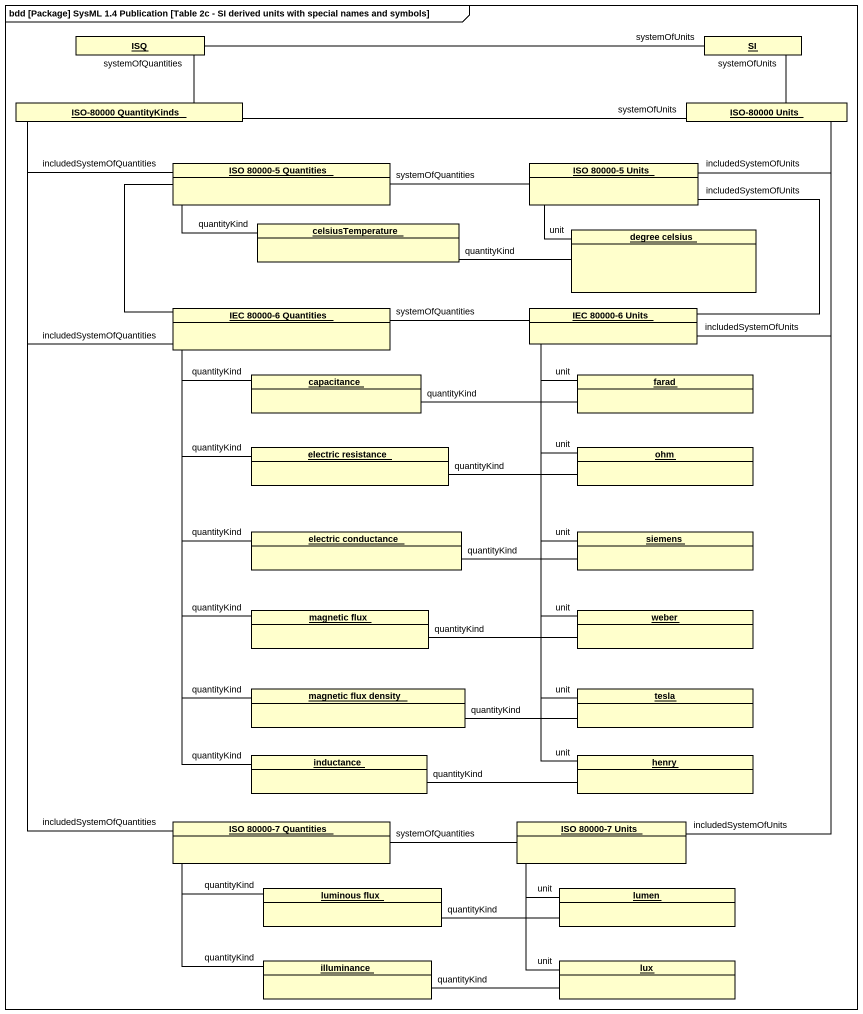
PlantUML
@startuml
mainframe bdd [Package] SysML 1.4 Publication [Table 2c - SI derived units with special names and symbols]
hide circle
hide empty members
object ISQ
object SI
object "ISO-80000 QuantityKinds" as ISO_80000_QuantityKinds
object "ISO-80000 Units" as ISO_80000_Units
object "ISO 80000-5 Quantities" as ISO_80000_5_Quantities
object "ISO 80000-5 Units" as ISO_80000_5_Units
object celsiusTemperature
object "degree celsius" as degree_celsius
object "IEC 80000-6 Quantities" as IEC_80000_6_Quantities
object "IEC 80000-6 Units" as IEC_80000_6_Units
object capacitance
object farad
object "electric resistance" as electric_resistance
object ohm
object "electric conductance" as electric_conductance
object siemens
object "magnetic flux" as magnetic_flux
object weber
object "magnetic flux density" as magnetic_flux_density
object tesla
object inductance
object henry
object "ISO 80000-7 Quantities" as ISO_80000_7_Quantities
object "ISO 80000-7 Units" as ISO_80000_7_Units
object "luminous flux" as luminous_flux
object lumen
object illuminance
object lux
ISQ -right- SI : systemOfUnits
ISO_80000_QuantityKinds -up- ISQ : systemOfQuantities
ISO_80000_QuantityKinds -right- ISO_80000_Units : systemOfUnits
ISO_80000_Units -up- SI : systemOfUnits
ISO_80000_5_Quantities -left- ISO_80000_QuantityKinds : includedSystemOfQuantities
ISO_80000_5_Quantities -right- ISO_80000_5_Units : systemOfQuantities
ISO_80000_5_Quantities -- IEC_80000_6_Quantities
ISO_80000_5_Units -right- ISO_80000_Units : includedSystemOfUnits
ISO_80000_5_Units -- IEC_80000_6_Units : includedSystemOfUnits
celsiusTemperature -up- ISO_80000_5_Quantities : quantityKind
degree_celsius -up- ISO_80000_5_Units : unit
degree_celsius -left- celsiusTemperature : quantityKind
IEC_80000_6_Quantities -up- ISO_80000_QuantityKinds : includedSystemOfQuantities
IEC_80000_6_Quantities -right- IEC_80000_6_Units : systemOfQuantities
IEC_80000_6_Units -up- ISO_80000_Units : includedSystemOfUnits
capacitance -up- IEC_80000_6_Quantities : quantityKind
farad -up- IEC_80000_6_Units : unit
farad -left- capacitance : quantityKind
electric_resistance -up- IEC_80000_6_Quantities : quantityKind
ohm -up- IEC_80000_6_Units : unit
ohm -left- electric_resistance : quantityKind
electric_conductance -up- IEC_80000_6_Quantities : quantityKind
siemens -up- IEC_80000_6_Units : unit
siemens -left- electric_conductance : quantityKind
magnetic_flux -up- IEC_80000_6_Quantities : quantityKind
weber -up- IEC_80000_6_Units : unit
weber -left- magnetic_flux : quantityKind
magnetic_flux_density -up- IEC_80000_6_Quantities : quantityKind
tesla -up- IEC_80000_6_Units : unit
tesla -left- magnetic_flux_density : quantityKind
inductance -up- IEC_80000_6_Quantities : quantityKind
henry -up- IEC_80000_6_Units : unit
henry -left- inductance : quantityKind
ISO_80000_7_Quantities -up- ISO_80000_QuantityKinds : includedSystemOfQuantities
ISO_80000_7_Quantities -right- ISO_80000_7_Units : systemOfQuantities
ISO_80000_7_Units -up- ISO_80000_Units : includedSystemOfUnits
luminous_flux -up- ISO_80000_7_Quantities : quantityKind
lumen -up- ISO_80000_7_Units : unit
lumen -left- luminous_flux : quantityKind
illuminance -up- ISO_80000_7_Quantities : quantityKind
lux -up- ISO_80000_7_Units : unit
lux -left- illuminance : quantityKind
@enduml
